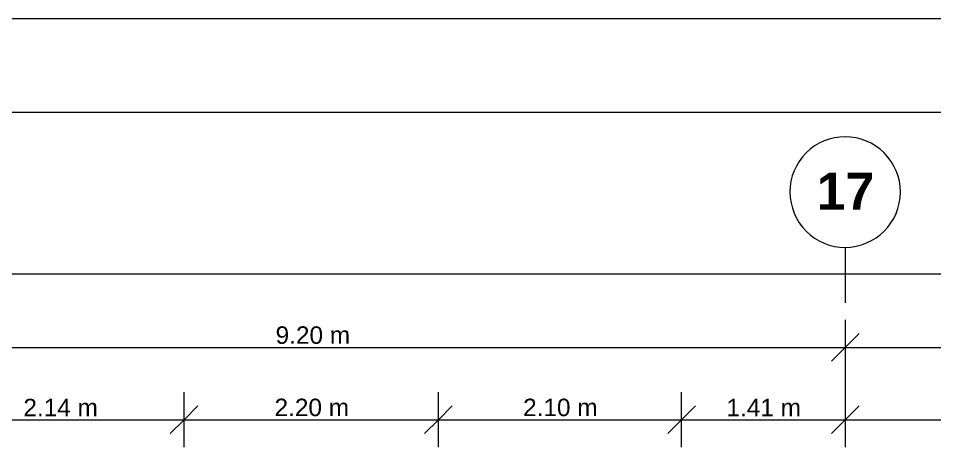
# Model space of a CAD drawing. Header units: metres. Extents: x 98 to 337, y -7 to 53.
# Drawn here: x 146.78 to 154.69, y 49.69 to 53.4 of the extents above; entities that cross this region are included whole.
import ezdxf

# ---------------------------------------------------------------- set-up
doc = ezdxf.new("R2010")
doc.units = ezdxf.units.M
doc.layers.add('PDF_Geometry', color=7, linetype='Continuous', lineweight=0, true_color=0xaaaaaa)
doc.layers.add('PDF_Text', color=7, linetype='Continuous', lineweight=0)
doc.styles.add('PDF Helvetica', font='')
doc.styles.add('PDF Helvetica Bold', font='')
doc.styles.get('PDF Helvetica').set_extended_font_data('Helvetica')
doc.styles.get('PDF Helvetica Bold').set_extended_font_data('Helvetica', bold=True)

msp = doc.modelspace()

# ---------------------------------------------------------------- linework, layer by layer
at = {"layer": 'PDF_Geometry', "color": 7, "lineweight": 0}
msp.add_lwpolyline([(188.0788, 53.3989), (188.0788, -6.5801), (98.1077, -6.5801), (98.1077, 53.3989)], close=True, dxfattribs=at)
msp.add_lwpolyline([(187.6018, 52.5879), (99.2073, 52.5879), (99.2073, -5.9158), (187.6018, -5.9158)], dxfattribs=at)
at = {"layer": 'PDF_Geometry', "lineweight": 0}
msp.add_lwpolyline([(153.9174, 52.3781, 0.418242), (153.4409, 51.9015, 0.414666), (153.9174, 51.4251, 0.411102), (154.3938, 51.9015, 0.414688)], format="xyb", close=True, dxfattribs=at)
for points in [[(153.9174, 51.4251), (153.9174, 50.9486)], [(107.6972, 51.196), (158.751, 51.196)], [(153.9174, 50.8019), (153.9174, 50.5637), (153.9174, 50.3255)], [(153.9174, 50.7882), (153.9174, 50.6278)], [(154.0365, 50.6829), (153.9174, 50.5637), (153.7983, 50.4446)], [(107.6972, 50.5637), (117.1309, 50.5637), (126.3264, 50.5637), (135.5219, 50.5637), (144.7219, 50.5637), (153.9174, 50.5637), (158.751, 50.5637)], [(153.9174, 50.4721), (153.9174, 49.8352)], [(148.2132, 49.7023), (148.2132, 49.9406), (148.2132, 50.1789)], [(150.4078, 49.7023), (150.4078, 49.9406), (150.4078, 50.1789)], [(152.5062, 49.7023), (152.5062, 49.9406), (152.5062, 50.1789)], [(153.9174, 50.1789), (153.9174, 49.9406), (153.9174, 49.7023)], [(148.3323, 50.0597), (148.2132, 49.9406), (148.094, 49.8215)], [(150.5269, 50.0597), (150.4078, 49.9406), (150.2886, 49.8215)], [(152.6253, 50.0597), (152.5062, 49.9406), (152.3871, 49.8215)], [(154.0365, 50.0597), (153.9174, 49.9406), (153.7983, 49.8215)], [(118.5054, 49.9406), (120.3565, 49.9406), (122.9038, 49.9406), (125.0756, 49.9406), (126.3264, 49.9406), (127.5772, 49.9406), (129.9963, 49.9406), (132.081, 49.9406), (134.2298, 49.9406), (135.5219, 49.9406), (137.0338, 49.9406), (138.8665, 49.9406), (141.2077, 49.9406), (143.3749, 49.9406), (144.7219, 49.9406), (146.0735, 49.9406), (148.2132, 49.9406), (150.4078, 49.9406), (152.5062, 49.9406), (153.9174, 49.9406), (156.4373, 49.9406)]]:
    msp.add_lwpolyline(points, dxfattribs=at)

# ---------------------------------------------------------------- texts
at = {"layer": 'PDF_Text', "lineweight": 0, "attachment_point": 4}
for s, insert, char_height, style in [('17', (153.6718, 51.9091), 0.32008, 'PDF Helvetica Bold'), ('9.20 m', (149.0029, 50.6684), 0.15053, 'PDF Helvetica'), ('2.14 m', (146.8266, 50.0453), 0.15053, 'PDF Helvetica'), ('2.20 m', (148.9938, 50.0453), 0.15053, 'PDF Helvetica'), ('2.10 m', (151.1381, 50.0453), 0.15053, 'PDF Helvetica'), ('1.41 m', (152.8929, 50.0453), 0.15053, 'PDF Helvetica')]:
    msp.add_mtext(s, dxfattribs=dict(at, insert=insert, char_height=char_height, style=style))

doc.saveas('drawing.dxf')
